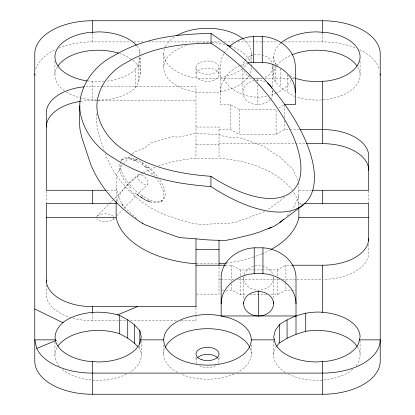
<?xml version="1.0" encoding="UTF-8"?>
<svg xmlns="http://www.w3.org/2000/svg" width="415" height="415" viewBox="0 0 415 415"><rect width="100%" height="100%" fill="white"/><g stroke="black" fill="none" stroke-linecap="round" stroke-linejoin="round"><path stroke-width="0.31" stroke-dasharray="2.08 1.56" d="M96.705 113.752C95.222 126.414 100.165 138.444 104.124 150.168M138.486 195.735L138.511 195.2L135.627 193.001L135.503 193.343L138.486 195.735L144.565 199.698L150.432 202.37L151.309 202.017L152.684 202.473A217.979 93.276 -31.7 0 0 157.342 202.868A217.979 45.925 -39.3 0 0 160.921 201.752L162.151 200.497M136.986 194.568L137.069 194.111M98.111 100.077A43.181 24.931 0 0 0 135.503 87.617L138.677 81.516L138.677 63.184L140.016 57.317M138.677 81.516L140.146 75.063L140.146 56.731M114.021 217.751L113.72 218.783C109.368 222.871 100.99 222.865 96.633 218.778M122.228 164.568L121.502 166.809L116.138 175.146L116.138 201.052M298.862 195.74L295.262 204.356L292.772 209.212M291.06 80.339L290.287 81.864A37.423 30.554 0 0 1 277.147 92.778M135.503 87.617L135.503 69.279L138.677 63.184M290.874 211.479L286.329 216.521M96.633 216.713L108.766 204.273M131.996 154.422L123.743 163.085M132.416 153.96L134.133 152.082L144.275 148.238L151.039 142.859L171.789 136.789L179.545 137.059L194.977 133.298L219.016 134.657L225.449 136.81L242.272 138.2L251.329 142.003L263.157 145.888L273.34 153.171L280.244 156.979L284.545 161.627L292.383 168.464L298.136 180.81M144.353 166.291L148.513 167.198L147.289 168.454L144.353 166.291L141.463 164.091L142.693 162.836L148.513 167.198L153.934 172.401A28.785 13 44.4 0 1 158.24 177.604M120.843 160.989A217.979 4.549 -46.2 0 1 121.989 159.697L123.214 158.442M121.984 159.697A217.979 45.925 -39.3 0 0 125.563 158.587A217.979 93.271 -31.7 0 0 130.222 158.981L131.451 157.726L136.872 159.604L142.693 162.836L142.91 165.201M109.212 203.812L138.008 174.425M138.532 162.493L135.643 160.854L131.565 159.464L131.451 157.726A28.785 13 44.4 0 0 131.431 186.543L130.201 187.798A217.979 188.986 72.7 0 1 125.548 182.112A217.979 170.658 -85.1 0 1 121.974 176.334A217.979 140.701 -70.9 0 1 119.733 170.856A217.979 101.156 -61 0 1 118.97 166.052A217.979 54.718 -53.1 0 1 119.53 163.214M153.934 172.401L152.704 173.657A217.979 188.986 72.7 0 0 155.013 176.515M112.839 219.743L114.182 218.368M116.874 215.624L122.254 210.135M124.044 208.304L147.356 184.519A6.91 3.118 44.4 0 0 142.682 175.478A6.91 3.118 44.4 0 0 138.008 178.419A6.91 3.118 44.4 0 0 147.356 184.519M141.525 197.867L141.442 197.364L142.672 196.108A28.785 13 44.4 0 0 163.131 199.729A28.785 13 44.4 0 0 159.676 179.664M135.643 160.854L136.872 159.604L132.914 159.941M284.514 197.239L267.592 209.995M97.515 215.748C102.297 213.009 109.586 212.698 113.72 216.718M278.787 107.89L283.642 105.249M219.016 129.553L230.527 129.553L239.165 134.258L276.089 134.258L284.721 129.553L289.224 129.553M262.394 269.921L277.293 269.921L285.925 265.221L291.081 265.221M270.813 294.816L277.293 294.816L285.925 290.116L290.962 290.116M264.588 211.609L236.809 221.864L233.572 222.668L230.086 223.151L205.093 224.271C192.399 225.236 180.546 219.296 168.589 216.132C140.031 205.965 115.847 182.252 105.327 153.794M134.268 160.403L136.872 159.604M151.309 202.017L149.955 201.555L149.006 201.835L141.442 197.364L138.511 195.2M292.383 190.407A92.089 53.167 0 0 0 219.016 158.276L194.977 158.354A92.089 53.167 0 0 0 158.577 165.984M145.805 167.375L148.513 167.198M58.748 48.15A57.576 33.242 0 0 1 92.353 41.905L130.518 41.905M133.755 41.905L143.455 41.905M148.632 41.905L221.729 41.905M224.318 41.905L234.672 41.905M237.904 41.905L262.488 41.905M263.136 41.905L277.365 41.905M284.483 41.905L322.647 41.905A57.576 33.242 0 0 1 356.252 48.15M220.453 78.808L253.394 78.808M254.032 78.808L262.363 78.808M264.926 78.808L289.914 78.808M291.838 78.808L294.723 78.808M102.713 86.341L92.353 86.341A46.06 26.591 0 0 0 84.764 86.704M103.361 86.341L195.984 86.341L195.984 158.276M80.432 101.353A46.06 26.591 0 0 1 92.353 100.446L97.535 100.446M98.179 100.446L195.984 100.446M276.089 134.258L276.089 109.358L239.165 109.358L230.527 104.658L220.453 104.658L220.453 66.587A37.423 30.554 0 0 1 224.069 53.478M195.984 127.037L219.016 127.037L219.016 158.276M289.867 129.553L299.506 129.553M219.016 143.657L305.808 143.657M195.984 144.176L219.016 144.176M107.137 190.272L116.138 190.272M298.862 190.272L311.722 190.272M298.862 203.573L302.722 203.573M302.743 204.377L298.862 204.377L298.733 203.796A92.089 53.167 0 0 0 293.166 191.523M196.627 263.774L219.016 263.774M225.376 265.221L231.731 265.221L240.368 269.921L261.746 269.921M219.016 279.326L220.308 279.326M220.956 279.326L234.558 279.326M237.8 279.326L279.902 279.326M282.49 279.326L321.355 279.326M221.776 290.116L223.644 290.116M226.134 290.116L231.731 290.116L240.368 294.816L246.199 294.816M291.595 290.116L295.371 290.116M196.627 294.126L219.016 294.126L219.016 265.221M250.084 294.816L266.928 294.816M72.879 318.222A46.06 26.591 0 0 0 92.353 320.717L127.327 320.717M130.564 320.717L176.551 320.717M181.085 320.717L195.984 320.717L195.984 306.618M87.534 80.941L98.111 81.745A43.181 24.931 0 0 0 103.745 81.532M142.029 197.696L143.045 198.821L144.332 198.998L146.064 200.497L149.955 201.555M130.222 158.981L131.565 159.464M141.442 197.364L140 196.835L139.964 196.285M289.95 75.494L294.764 78.113M275.181 65.165L275.181 81.599L280.41 87.207L287.273 92.374L294.764 96.446M140.218 162.587L140.623 162.836M119.048 170.425L119.733 170.856M142.672 196.108L136.851 191.746L131.431 186.543M136.623 218.461L126.912 209.554L121.554 203.822L116.138 188.462M121.554 203.822L124.178 206.172M280.322 43.559A43.181 24.931 0 0 0 275.181 63.267L276.489 64.667M138.511 347.511L139.819 348.911A43.181 24.931 0 0 1 129.755 372.328M147.994 199.926L148.606 201.083M122.503 204.704L122.928 205.529M223.918 78.808L225.47 81.864A37.423 30.554 0 0 0 267.561 96.104M136.831 45.785A43.181 24.931 0 0 1 139.819 50.365L140.114 56.092M139.819 57.317L140.146 75.063M368.707 190.853L368.707 203.096M368.707 244.399L368.707 252.73A46.06 26.591 0 0 1 323.275 279.321M360.07 61.238L360.07 75.151M360.07 340.824L360.07 355.365M322.647 32.93L322.647 41.905M298.862 182.958L298.862 206.774M287.273 74.669L287.273 92.374M285.925 265.221L285.925 282.459M285.925 283.097L285.925 290.116M284.721 104.658L284.721 117.424M284.721 120.62L284.721 129.553M280.41 68.874L280.41 87.207M277.293 269.921L277.293 277.583M277.293 278.221L277.293 294.816M275.181 63.267L275.181 64.533M273.708 56.814L273.708 65.036M273.708 65.669L273.708 75.151M273.708 340.824L273.708 355.365M273.547 277.894L273.547 299.22M272.847 66.587L272.847 87.269M272.847 90.496L272.847 92.436M257.876 78.808L257.876 82.689M257.876 85.272L257.876 104.658M251.257 53.545L251.257 66.369M251.257 344.984L251.257 353.959M243.61 277.894L243.61 299.22M242.91 69.819L242.91 92.436M240.368 269.921L240.368 275.669M240.368 278.221L240.368 294.816M239.165 109.358L239.165 134.258M231.731 265.221L231.731 281.178M231.731 283.736L231.731 290.116M230.527 104.658L230.527 129.553M219.016 67.65A11.516 6.65 0 0 1 201.742 73.408A11.516 6.65 0 0 1 201.742 61.892A11.516 6.65 0 0 1 219.016 67.65L219.016 74.7A11.516 6.65 0 0 1 201.742 80.458A11.516 6.65 0 0 1 201.742 68.942A11.516 6.65 0 0 1 219.016 74.7M219.016 357.165L219.016 361.009M195.984 67.65L195.984 74.7M195.984 357.165L195.984 361.009M163.743 53.545L163.743 67.65M163.743 344.984L163.743 353.959M141.292 340.824L141.292 355.365M139.819 50.365L139.819 54.79M139.819 345.752L139.819 348.911M92.353 32.93L92.353 41.905M92.353 81.309L92.353 100.446M92.353 313.024L92.353 320.717M54.93 61.238L54.93 75.151M54.93 342.09L54.93 355.365M46.293 190.843L46.293 203.096M46.293 285.053L46.293 294.126A46.06 26.591 0 0 0 70.483 317.532M359.665 49.686A57.576 33.242 0 0 1 379.217 68.957M35.783 68.957A57.576 33.242 0 0 1 55.335 49.686M217.828 358.067A11.516 6.65 0 0 1 218.14 363.556M215.644 365.708A11.516 6.65 0 0 1 199.356 365.708M196.86 363.556A11.516 6.65 0 0 1 197.172 358.067M250.022 347.998A43.757 25.263 0 0 1 237.422 372.39M234.138 373.998A43.757 25.263 0 0 1 180.862 373.998M177.579 372.39A43.757 25.263 0 0 1 164.978 347.998M249.508 74.716A43.757 25.263 0 0 1 179.705 87.16A43.757 25.263 0 0 1 187.383 45.214M197.4 43.067A43.757 25.263 0 0 1 199.262 42.838M202.421 42.558A43.757 25.263 0 0 1 211.302 42.48M211.941 42.517A43.757 25.263 0 0 1 225.796 44.701M230.595 46.195A43.757 25.263 0 0 1 250.463 62.862M251.257 67.65A43.757 25.263 0 0 1 250.022 73.611M243.662 39.321A43.757 25.263 0 0 1 248.621 62.183M248.284 62.701A43.757 25.263 0 0 1 242.708 68.548M242.215 68.926A43.757 25.263 0 0 1 188.145 76.204A43.757 25.263 0 0 1 165.232 47.009M165.492 46.48A43.757 25.263 0 0 1 174.881 36.707M270.456 249.83A92.089 53.167 0 0 1 262.28 253.762M261.715 254.001A92.089 53.167 0 0 1 253.985 256.921M253.368 257.129A92.089 53.167 0 0 1 226.419 263.058M116.937 201.405A92.089 53.167 0 0 1 142.859 173.164M143.414 172.847A92.089 53.167 0 0 1 155.604 167.105M96.239 100.056A43.181 24.931 0 0 1 66.462 92.109M64.351 90.693A43.181 24.931 0 0 1 57.218 67.142M119.702 53.561A43.181 24.931 0 0 1 132.364 59.973M132.857 60.346A43.181 24.931 0 0 1 139.819 68.698M135.503 69.279A43.181 24.931 0 0 1 106.235 81.299M357.782 67.142A43.181 24.931 0 0 1 344.787 94.179A43.181 24.931 0 0 1 296.455 97.11M275.181 81.599A43.181 24.931 0 0 1 276.644 66.115M276.997 65.606A43.181 24.931 0 0 1 291.169 55.122M126.591 374.102A43.181 24.931 0 0 1 62.426 369.402M59.387 366.398A43.181 24.931 0 0 1 57.529 346.841M357.471 346.841A43.181 24.931 0 0 1 355.614 366.398M352.574 369.402A43.181 24.931 0 0 1 288.409 374.102M285.245 372.328A43.181 24.931 0 0 1 276.312 346.841M134.465 194.23A218.16 197.13 41.3 0 1 128.998 188.981M160.921 201.752A217.979 4.549 -46.2 0 1 163.173 199.205A217.979 54.718 -53.1 0 1 163.941 195.403A217.979 101.156 -61 0 1 163.173 190.594A217.979 140.701 -70.9 0 1 160.932 185.116A217.979 170.658 -85.1 0 1 157.358 179.337A217.979 188.986 72.7 0 1 156.175 177.926M152.082 174.316A218.171 194.557 41.5 0 1 146.64 169.092M220.453 92.436A37.423 30.554 0 0 1 239.165 65.975M239.73 65.715A37.423 30.554 0 0 1 246.946 63.215M276.587 93.048A37.423 30.554 0 0 1 269.434 95.652M224.401 52.928A37.423 30.554 0 0 1 228.624 47.533M272.66 90.522A14.971 12.222 0 0 1 270.839 98.547M270.139 99.444A14.971 12.222 0 0 1 245.618 99.45A14.971 12.222 0 0 1 254.001 80.629M256.205 80.292A14.971 12.222 0 0 1 265.361 81.854M272.52 64.04A14.971 12.222 0 0 1 264.205 77.662M261.751 78.394A14.971 12.222 0 0 1 254.001 78.394M250.39 77.169A14.971 12.222 0 0 1 244.046 71.266M242.91 66.587A14.971 12.222 0 0 1 244.912 60.476M245.249 60.025A14.971 12.222 0 0 1 252.761 55.102M254.001 54.78A14.971 12.222 0 0 1 261.211 54.671M261.751 54.78A14.971 12.222 0 0 1 272.339 63.422M273.464 276.618A14.971 12.222 0 0 1 258.576 290.116A14.971 12.222 0 0 1 243.693 276.618M244.119 274.73A14.971 12.222 0 0 1 261.912 265.979M262.451 266.088A14.971 12.222 0 0 1 273.039 274.73"/><path stroke-width="0.62" d="M210.939 186.579C176.857 184.073 143.03 177.584 114.13 158.333C97.525 148.923 84.287 132.758 80.494 113.85A133.448 77.066 2.7 0 1 80.505 97.852C84.214 79.441 97.551 63.832 114.203 55.537C143.606 37.91 177.387 33.874 211.043 33.516A132.421 59.802 44.4 0 1 314.42 177.553A132.421 59.802 44.4 0 1 210.939 186.579L210.945 176.308C181.552 174.207 151.667 168.397 126.767 151.745C112.325 143.564 100.814 129.506 97.515 113.062A116.044 67.017 2.7 0 1 97.525 99.154C100.752 83.14 112.351 69.575 126.829 62.359C152.155 47.113 182.019 43.456 211.038 43.212A115.147 52.005 44.4 0 1 300.927 168.459A115.147 52.005 44.4 0 1 210.945 176.308M211.038 43.212L211.043 33.516M79.779 105.83L79.384 121.989L80.007 129.459L81.869 137.619L90.403 163.469C100.238 188.706 120.091 209.202 142.734 223.524M279.497 324.566L275.181 330.579L273.708 337.032L275.181 343.485A43.181 24.931 0 0 0 316.889 361.958L328.068 361.112A43.181 24.931 0 0 0 358.602 343.485L360.07 337.032A43.181 24.931 0 0 0 328.068 312.952C311.017 309.989 293.566 314.757 279.497 324.566L279.497 342.899A43.181 24.931 0 0 0 276.644 346.333M283.642 219.203L278.605 223.478L275.939 224.92M279.876 222.528L303.728 204.439M279.497 342.899L287.061 338.261L296.004 334.303L305.715 331.284A43.181 24.931 0 0 1 357.139 346.333M276.084 225.319L268.816 228.624M271.571 227.145L259.66 231.99L251.314 234.594L232.753 239.071L225.272 240.467L219.016 240.264A168.635 137.692 0 0 1 195.984 238.817L179.389 237.577L164.454 232.291L144.244 224.401L142.433 223.026M55.574 339.854L34.777 339.854L36.738 348.46L56.435 340.279M117.492 314.912L137.464 306.618M284.721 104.658L295.298 104.658L295.298 66.587A37.423 30.554 0 0 0 267.561 37.07L262.249 36.499L253.503 36.499L248.191 37.07A37.423 30.554 0 0 0 229.064 47.087M248.191 62.924L253.503 62.349L262.249 62.349L267.561 62.924A37.423 30.554 0 0 1 295.298 92.436M296.004 334.303L296.004 277.894A37.423 30.554 0 0 0 268.266 248.378L262.949 247.807L254.203 247.807L248.891 248.378A37.423 30.554 0 0 0 221.154 277.894L221.154 315.965L229.376 317.978A43.757 25.263 0 0 1 232.597 360.552A43.757 25.263 0 0 1 164.407 344.243A43.757 25.263 0 0 1 218.824 315.452L221.154 315.965L296.004 315.965M296.004 303.744A37.423 30.554 0 0 0 268.266 274.232L262.949 273.661L254.203 273.661L248.891 274.232A37.423 30.554 0 0 0 221.154 303.744M219.016 263.774L220.023 263.696A92.089 53.167 0 0 0 226.419 263.058M92.353 20.75L322.647 20.75A57.576 33.242 0 0 1 380.223 53.992L380.223 361.009A57.576 33.242 0 0 1 322.647 394.25L92.353 394.25A57.576 33.242 0 0 1 34.777 361.009L34.777 53.992A57.576 33.242 0 0 1 92.353 20.75L92.353 32.323M300.149 129.553L322.647 129.553A46.06 26.591 0 0 1 368.707 156.149L368.707 190.272L312.365 190.272M306.457 143.657L322.647 143.657A46.06 26.591 0 0 1 368.707 170.249M105.851 190.272L46.293 190.272L46.293 112.937A46.06 26.591 0 0 1 84.136 86.771M116.138 203.573L46.293 203.573L46.293 281.946M304.008 203.573L368.707 203.573L368.707 240.622M46.293 217.673L116.138 217.673L116.267 218.259A92.089 53.167 0 0 0 195.984 263.774M271.021 249.519A92.089 53.167 0 0 0 298.862 217.673L368.707 217.673M195.984 249.669L219.016 249.669M195.984 265.221L225.376 265.221M291.724 265.221L322.647 265.221A46.06 26.591 0 0 0 368.707 238.63M46.293 280.021A46.06 26.591 0 0 0 92.353 306.618L195.984 306.618M140.644 339.854L163.743 339.854M251.257 339.854L274.357 339.854M359.426 339.854L380.223 339.854A57.576 33.242 0 0 1 322.647 373.095L92.353 373.095A57.576 33.242 0 0 1 36.738 348.46M295.298 78.404L305.715 80.894L316.889 81.745L328.068 80.894A43.181 24.931 0 0 0 360.07 56.814A43.181 24.931 0 0 0 328.068 32.733L316.889 31.888A43.181 24.931 0 0 0 280.758 43.165M119.702 315.442C102.65 310.306 83.488 311.027 67.578 319.4C59.236 324.006 52.051 333.774 56.399 343.485A43.181 24.931 0 0 0 86.932 361.112L98.111 361.958A43.181 24.931 0 0 0 139.819 343.485L141.292 337.032L139.819 330.579L134.59 324.971L127.727 319.804L119.702 315.442L119.702 333.774L127.727 338.142L134.59 343.304L137.64 346.577M34.777 309.004L63.09 322.777M322.647 20.75L322.647 32.323M322.647 81.309L322.647 143.657M322.647 190.272L322.647 203.573M322.647 265.221L322.647 312.537M322.647 361.522L322.647 394.25M305.715 312.952L305.715 331.284M298.862 207.417L298.862 217.673M287.061 319.929L287.061 338.261M273.547 301.809L273.547 303.744A14.971 12.222 0 0 1 251.096 314.331A14.971 12.222 0 0 1 251.096 293.161A14.971 12.222 0 0 1 273.547 303.744M262.949 247.807L262.949 273.661M262.249 36.499L262.249 62.349M258.576 291.408L258.576 315.965M254.203 247.807L254.203 273.661M253.503 36.499L253.503 62.349M243.61 302.452L243.61 303.744M219.016 240.264L219.016 265.221M195.984 238.817L195.984 306.789M139.819 330.579L139.819 343.853M134.59 324.971L134.59 343.304M127.727 319.804L127.727 338.142M116.138 201.669L116.138 217.673M92.353 190.272L92.353 203.573M92.353 306.618L92.353 312.537M92.353 361.522L92.353 394.25M380.182 73.912A57.576 33.242 0 0 1 380.223 75.146M34.777 75.146A57.576 33.242 0 0 1 34.819 73.912M197.53 357.683A11.516 6.65 0 0 1 217.47 357.683M165.232 347.422A43.757 25.263 0 0 1 207.5 328.696A43.757 25.263 0 0 1 249.768 347.422M227.015 45.038A43.757 25.263 0 0 1 230.595 46.195M176.562 35.685A43.757 25.263 0 0 1 243.19 38.932M46.293 127.037A46.06 26.591 0 0 1 80.432 101.353M86.932 80.894A43.181 24.931 0 0 1 54.93 56.814A43.181 24.931 0 0 1 86.932 32.733L98.111 31.888A43.181 24.931 0 0 1 136.405 45.297M57.861 66.115A43.181 24.931 0 0 1 118.545 53.187M291.745 54.884A43.181 24.931 0 0 1 357.139 66.115M57.861 346.333A43.181 24.931 0 0 1 119.702 333.774M267.504 83.078A14.971 12.222 0 0 1 271.944 88.26M201.742 359.717A11.516 6.65 0 0 0 219.016 353.959A11.516 6.65 0 0 0 201.742 348.201A11.516 6.65 0 0 0 201.742 359.717"/></g></svg>
